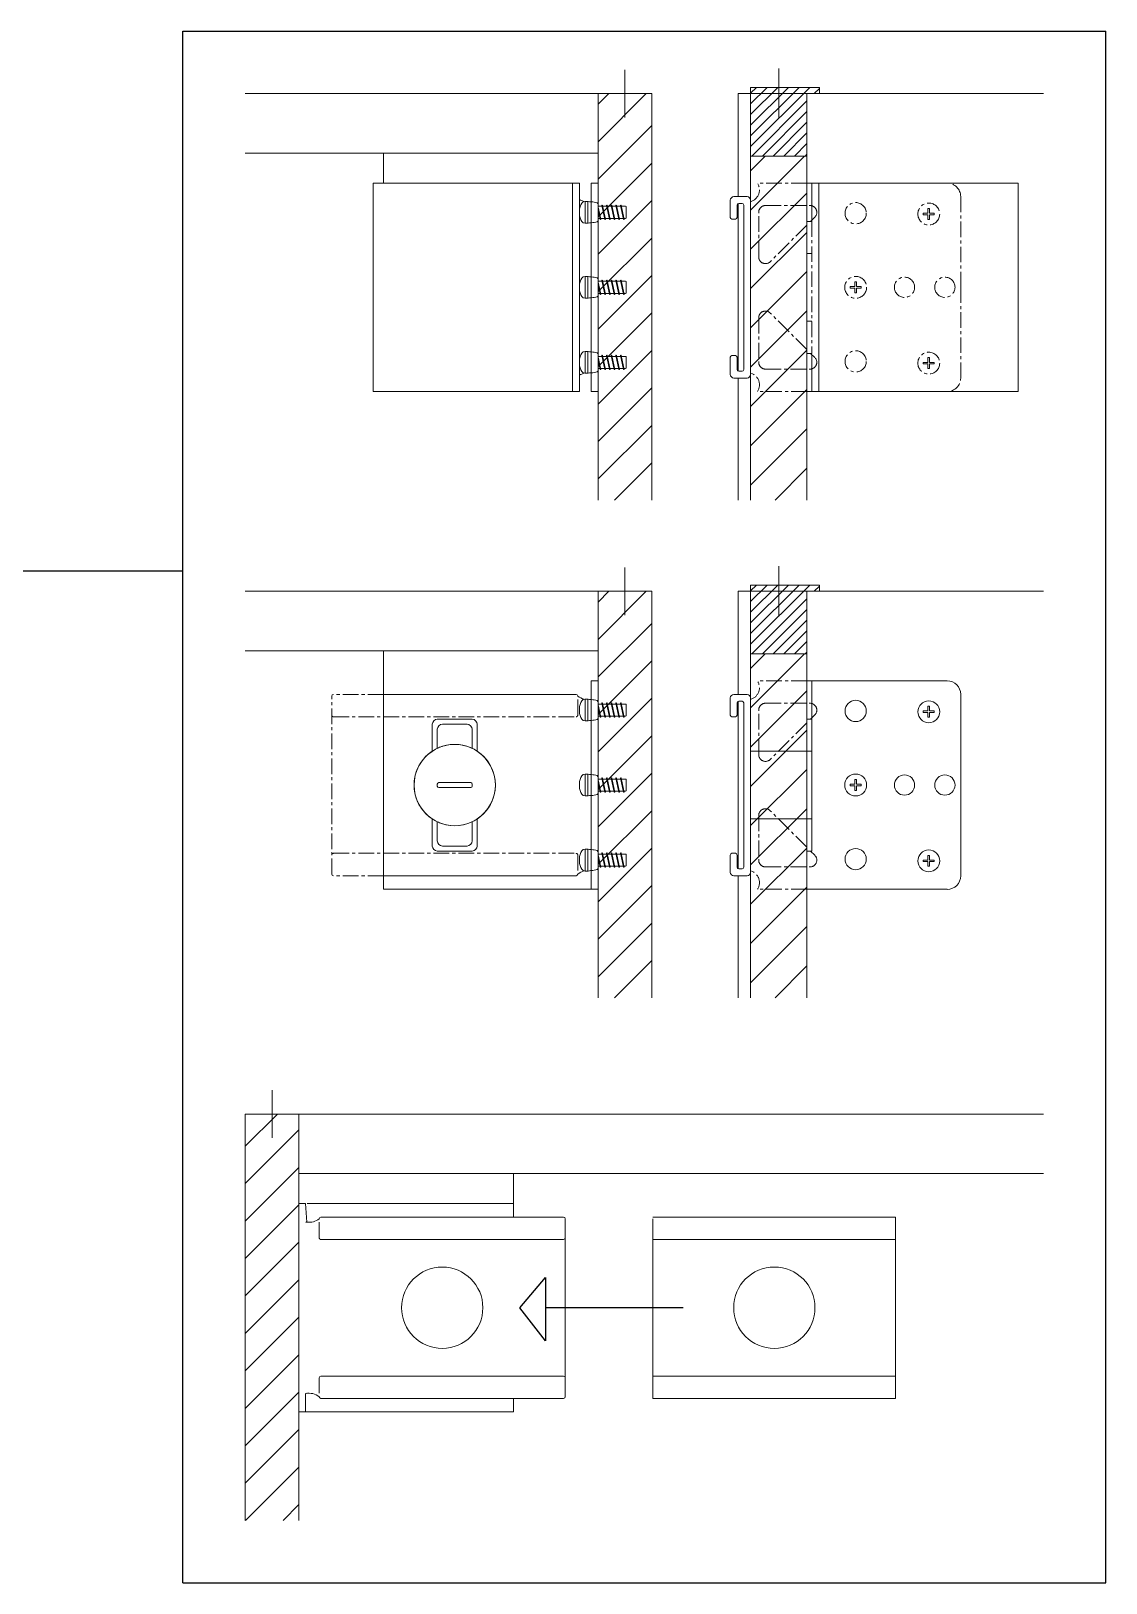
# Model space of a CAD drawing. Header units: millimetres. Extents: x 1946 to 3001, y 1889 to 2316.
# Drawn here: x 2399.2 to 2571.1, y 2066.6 to 2314.8 of the extents above; entities that cross this region are included whole.
import ezdxf

# ---------------------------------------------------------------- set-up
doc = ezdxf.new("R2010")
doc.units = ezdxf.units.MM
doc.linetypes.add('CENTERX2', pattern=[4, 2.5, -0.5, 0.5, -0.5])
for name, color, linetype, lineweight in [('A-FURN', 8, 'Continuous', 18), ('meccanismi', 4, 'Continuous', 18), ('viti', 2, 'Continuous', 18)]:
    doc.layers.add(name, color=color, linetype=linetype, lineweight=lineweight)
doc.layers.add('ingrandimenti', color=6, linetype='Continuous')

msp = doc.modelspace()

# ---------------------------------------------------------------- hatches: boundary and pattern name
at = {"layer": 'A-FURN'}
h = msp.add_hatch(dxfattribs=at)
h.set_pattern_fill('ANSI31', color=256, scale=1.334375, angle=180)
h.set_pattern_definition([(225, (10456.9746, -11538.974), (2.9957573, -2.9957573), [])])
h.paths.add_polyline_path([(2489.87, 2239.75), (2498.44, 2239.75), (2498.44, 2304.75), (2489.87, 2304.75)])
h = msp.add_hatch(dxfattribs=at)
h.set_pattern_fill('ANSI31', color=256, scale=1.4, angle=180)
h.set_pattern_definition([(225, (12034.091, -12219.8132), (3.1430896, -3.1430896), [])])
h.paths.add_polyline_path([(2514.26, 2239.75), (2523.26, 2239.75), (2523.26, 2294.75), (2514.26, 2294.75)])
h = msp.add_hatch(dxfattribs=at)
h.set_pattern_fill('ANSI31', color=256, scale=1.334375, angle=180)
h.set_pattern_definition([(225, (10456.9746, -11618.5745), (2.9957573, -2.9957573), [])])
h.paths.add_polyline_path([(2489.87, 2160.15), (2498.44, 2160.15), (2498.44, 2225.15), (2489.87, 2225.15)])
h = msp.add_hatch(dxfattribs=at)
h.set_pattern_fill('ANSI31', color=256, scale=1.4, angle=180)
h.set_pattern_definition([(225, (12034.091, -12299.4137), (3.1430896, -3.1430896), [])])
h.paths.add_polyline_path([(2514.26, 2160.15), (2523.26, 2160.15), (2523.26, 2215.15), (2514.26, 2215.15)])
h = msp.add_hatch(dxfattribs=at)
h.set_pattern_fill('ANSI31', color=256, scale=1.334375, angle=180)
h.set_pattern_definition([(225, (10391.9746, -11702.1666), (2.9957573, -2.9957573), [])])
h.paths.add_polyline_path([(2433.44, 2076.56), (2442.02, 2076.56), (2442.02, 2141.56), (2433.44, 2141.56)])
at = {"layer": 'meccanismi'}
h = msp.add_hatch(dxfattribs=at)
h.set_pattern_fill('ANSI31', color=256, scale=0.38, angle=180)
h.set_pattern_definition([(225, (12034.0911, -12219.8132), (0.85312433, -0.85312433), [])])
h.paths.add_polyline_path([(2514.26, 2304.75), (2514.26, 2294.75), (2523.26, 2294.75), (2523.26, 2304.75)])
h.paths.add_polyline_path([(2514.26, 2305.75), (2514.26, 2304.75), (2523.26, 2304.75), (2525.26, 2304.75), (2525.26, 2305.75)])
h = msp.add_hatch(dxfattribs=at)
h.set_pattern_fill('ANSI31', color=256, scale=0.38, angle=180)
h.set_pattern_definition([(225, (12034.0911, -12299.4137), (0.85312433, -0.85312433), [])])
h.paths.add_polyline_path([(2514.26, 2225.15), (2514.26, 2215.15), (2523.26, 2215.15), (2523.26, 2225.15)])
h.paths.add_polyline_path([(2514.26, 2226.15), (2514.26, 2225.15), (2523.26, 2225.15), (2525.26, 2225.15), (2525.26, 2226.15)])

# ---------------------------------------------------------------- linework, layer by layer
at = {"layer": 'A-FURN'}
for p, q in [((2489.87, 2239.75), (2489.87, 2304.75)), ((2489.87, 2304.75), (2498.44, 2304.75)), ((2498.44, 2239.75), (2498.44, 2304.75)), ((2512.26, 2304.75), (2514.26, 2304.75)), ((2514.26, 2304.75), (2514.26, 2239.75)), ((2523.26, 2239.75), (2523.26, 2304.75)), ((2455.55, 2295.22), (2455.55, 2290.44)), ((2489.87, 2160.15), (2489.87, 2225.15)), ((2489.87, 2225.15), (2498.44, 2225.15)), ((2498.44, 2160.15), (2498.44, 2225.15)), ((2512.26, 2225.15), (2514.26, 2225.15)), ((2514.26, 2225.15), (2514.26, 2160.15)), ((2523.26, 2160.15), (2523.26, 2225.15)), ((2433.44, 2076.56), (2433.44, 2141.56)), ((2442.02, 2141.56), (2433.44, 2141.56)), ((2442.02, 2076.56), (2442.02, 2141.56)), ((2476.33, 2125.08), (2476.33, 2132.03)), ((2476.33, 2096.07), (2476.33, 2093.91)), ((2476.33, 2093.91), (2442.02, 2093.91))]:
    msp.add_line(p, q, dxfattribs=at)
for points in [[(2489.87, 2304.75), (2489.87, 2295.22)], [(2561.09, 2304.75), (2512.26, 2304.75), (2512.26, 2288.27)], [(2512.26, 2287.16), (2512.26, 2260.38)], [(2512.26, 2259.26), (2512.26, 2239.75)], [(2489.87, 2239.75), (2489.87, 2257.1)], [(2489.87, 2225.15), (2489.87, 2215.62)], [(2561.09, 2225.15), (2512.26, 2225.15), (2512.26, 2208.67)], [(2455.55, 2215.62), (2455.55, 2177.5), (2489.87, 2177.5)], [(2524.07, 2199.57), (2524.07, 2210.84), (2523.26, 2210.84)], [(2512.26, 2207.56), (2512.26, 2180.77)], [(2523.26, 2199.57), (2514.26, 2199.57)], [(2523.26, 2188.77), (2514.26, 2188.77)], [(2512.26, 2179.66), (2512.26, 2160.15)], [(2489.87, 2160.15), (2489.87, 2177.5)], [(2442.02, 2141.56), (2442.02, 2132.03)], [(2442.02, 2076.56), (2442.02, 2093.91)]]:
    msp.add_lwpolyline(points, dxfattribs=at)
msp.add_open_spline([(2445.54, 2099.66), (2445.41, 2099.66), (2445.27, 2099.51), (2445.27, 2099.39)], degree=3, dxfattribs=at)
at = {"layer": 'ingrandimenti'}
for points in [[(2423.44, 2066.56), (2423.44, 2314.75)], [(2423.44, 2314.75), (2571.09, 2314.75)], [(2571.09, 2066.56), (2571.09, 2314.75)], [(2334.85, 2228.42), (2423.44, 2228.42)], [(2481.45, 2115.43), (2481.45, 2105.28), (2477.33, 2110.58), (2481.45, 2115.43)], [(2503.45, 2110.58), (2481.45, 2110.58)], [(2423.44, 2066.56), (2571.09, 2066.56)]]:
    msp.add_lwpolyline(points, dxfattribs=at)
at = {"layer": 'meccanismi'}
for p, q in [((2489.87, 2304.75), (2433.44, 2304.75)), ((2453.87, 2290.44), (2453.87, 2257.1)), ((2485.78, 2290.44), (2485.78, 2260.06)), ((2486.87, 2257.1), (2486.87, 2290.44)), ((2488.78, 2290.44), (2488.78, 2260.06)), ((2489.87, 2290.44), (2488.78, 2290.44)), ((2489.87, 2290.44), (2488.78, 2290.44)), ((2545.69, 2290.44), (2523.26, 2290.44)), ((2523.26, 2257.1), (2523.26, 2290.44)), ((2525.15, 2290.44), (2525.15, 2260.06)), ((2557.07, 2290.44), (2557.07, 2257.1)), ((2511.01, 2284.96), (2511.01, 2287.73)), ((2513.72, 2288.27), (2511.55, 2288.27)), ((2513.72, 2288.27), (2511.55, 2288.27)), ((2512.09, 2284.96), (2512.09, 2286.92)), ((2512.36, 2287.19), (2512.91, 2287.19)), ((2513.18, 2260.62), (2513.18, 2286.92)), ((2514.26, 2259.8), (2514.26, 2287.73)), ((2511.82, 2284.68), (2511.28, 2284.68)), ((2511.28, 2284.68), (2511.82, 2284.68)), ((2511.01, 2262.58), (2511.01, 2259.8)), ((2511.82, 2262.85), (2511.28, 2262.85)), ((2511.28, 2262.85), (2511.82, 2262.85)), ((2512.09, 2262.58), (2512.09, 2260.62)), ((2485.78, 2260.06), (2485.78, 2257.1)), ((2488.78, 2260.06), (2488.78, 2257.1)), ((2513.72, 2259.26), (2511.55, 2259.26)), ((2512.36, 2260.35), (2512.91, 2260.35)), ((2525.15, 2260.06), (2525.15, 2257.1)), ((2453.87, 2257.1), (2486.87, 2257.1)), ((2488.78, 2257.1), (2489.87, 2257.1)), ((2545.69, 2257.1), (2523.26, 2257.1)), ((2557.07, 2257.1), (2524.07, 2257.1)), ((2489.87, 2225.15), (2433.44, 2225.15)), ((2488.78, 2210.84), (2488.78, 2180.46)), ((2489.87, 2210.84), (2488.78, 2210.84)), ((2489.87, 2210.84), (2488.78, 2210.84)), ((2489.87, 2177.5), (2489.87, 2210.84)), ((2545.69, 2210.84), (2523.26, 2210.84)), ((2486.35, 2208.67), (2455.55, 2208.67)), ((2511.01, 2205.35), (2511.01, 2208.13)), ((2513.72, 2208.67), (2511.55, 2208.67)), ((2513.72, 2208.67), (2511.55, 2208.67)), ((2512.09, 2205.35), (2512.09, 2207.32)), ((2512.36, 2207.59), (2512.91, 2207.59)), ((2513.18, 2181.02), (2513.18, 2207.32)), ((2514.26, 2180.2), (2514.26, 2208.13)), ((2547.86, 2194.17), (2547.86, 2208.67)), ((2511.82, 2205.08), (2511.28, 2205.08)), ((2511.28, 2205.08), (2511.82, 2205.08)), ((2463.34, 2203.91), (2463.34, 2199.57)), ((2464.15, 2203.1), (2464.15, 2200.03)), ((2469.74, 2203.1), (2469.74, 2200.03)), ((2470.55, 2203.91), (2470.55, 2199.57)), ((2466.94, 2194.57), (2464.39, 2194.57)), ((2466.94, 2194.57), (2469.5, 2194.57)), ((2547.86, 2194.17), (2547.86, 2179.66)), ((2463.34, 2184.42), (2463.34, 2188.77)), ((2464.15, 2185.24), (2464.15, 2188.3)), ((2469.74, 2185.24), (2469.74, 2188.3)), ((2470.55, 2184.42), (2470.55, 2188.77)), ((2511.01, 2182.98), (2511.01, 2180.2)), ((2511.82, 2183.25), (2511.28, 2183.25)), ((2511.28, 2183.25), (2511.82, 2183.25)), ((2512.09, 2182.98), (2512.09, 2181.02)), ((2486.35, 2179.66), (2455.55, 2179.66)), ((2488.78, 2180.46), (2488.78, 2177.5)), ((2513.72, 2179.66), (2511.55, 2179.66)), ((2512.36, 2180.75), (2512.91, 2180.75)), ((2489.87, 2177.5), (2488.78, 2177.5)), ((2488.78, 2177.5), (2489.87, 2177.5)), ((2545.69, 2177.5), (2523.26, 2177.5)), ((2442.02, 2141.56), (2561.09, 2141.56)), ((2442.02, 2127.24), (2443.1, 2127.24)), ((2442.02, 2093.91), (2442.02, 2127.24)), ((2442.02, 2127.24), (2443.1, 2127.24)), ((2443.1, 2127.24), (2443.3, 2124.26)), ((2476.33, 2127.24), (2476.33, 2125.08)), ((2445.54, 2125.08), (2476.33, 2125.08)), ((2537.45, 2125.08), (2498.64, 2125.08)), ((2498.64, 2096.07), (2498.64, 2124.81)), ((2537.45, 2121.49), (2537.45, 2125.08)), ((2498.64, 2121.49), (2537.45, 2121.49)), ((2537.45, 2121.49), (2537.45, 2099.66)), ((2498.64, 2099.66), (2537.45, 2099.66)), ((2537.45, 2099.66), (2537.45, 2096.07)), ((2443.1, 2096.86), (2443.1, 2093.91)), ((2445.54, 2096.07), (2476.33, 2096.07)), ((2537.45, 2096.07), (2498.64, 2096.07)), ((2442.02, 2093.91), (2443.1, 2093.91)), ((2443.1, 2093.91), (2442.02, 2093.91))]:
    msp.add_line(p, q, dxfattribs=at)
at = {"layer": 'meccanismi', "linetype": 'CENTERX2'}
for q in [(2547.86, 2288.27), (2547.86, 2259.26)]:
    msp.add_line((2547.86, 2273.77), q, dxfattribs=at)
at = {"layer": 'meccanismi'}
for points in [[(2525.26, 2304.75), (2525.26, 2305.75), (2514.26, 2305.75), (2514.26, 2304.75)], [(2514.26, 2304.75), (2525.26, 2304.75)], [(2514.26, 2304.75), (2514.26, 2294.75)], [(2523.26, 2304.75), (2523.26, 2294.75)], [(2433.44, 2295.22), (2489.87, 2295.22)], [(2514.26, 2294.75), (2523.26, 2294.75)], [(2453.87, 2290.44), (2486.87, 2290.44)], [(2557.07, 2290.44), (2524.07, 2290.44)], [(2524.07, 2290.44), (2524.07, 2284.32)], [(2524.07, 2263), (2524.07, 2257.1)], [(2481.87, 2257.1), (2486.87, 2257.1)], [(2528.26, 2257.1), (2523.26, 2257.1)], [(2525.26, 2225.15), (2525.26, 2226.15), (2514.26, 2226.15), (2514.26, 2225.15)], [(2514.26, 2225.15), (2525.26, 2225.15)], [(2514.26, 2225.15), (2514.26, 2215.15)], [(2523.26, 2225.15), (2523.26, 2215.15)], [(2433.44, 2215.62), (2489.87, 2215.62)], [(2514.26, 2215.15), (2523.26, 2215.15)], [(2469.74, 2204.72), (2464.15, 2204.72)], [(2523.26, 2183.61), (2523.26, 2204.72)], [(2523.26, 2204.72), (2524.07, 2204.72), (2524.07, 2183.61), (2523.26, 2183.61)], [(2468.93, 2203.91), (2464.96, 2203.91)], [(2523.26, 2199.57), (2524.07, 2199.57)], [(2464.15, 2194.33), (2464.15, 2194)], [(2469.74, 2194.33), (2469.74, 2194)], [(2466.94, 2193.76), (2464.39, 2193.76)], [(2466.94, 2193.76), (2469.5, 2193.76)], [(2523.26, 2188.77), (2524.07, 2188.77)], [(2468.93, 2184.42), (2464.96, 2184.42)], [(2469.74, 2183.61), (2464.15, 2183.61)], [(2523.26, 2183.61), (2524.07, 2183.61)], [(2524.07, 2183.61), (2523.26, 2183.61)], [(2561.09, 2132.03), (2442.02, 2132.03)], [(2476.33, 2127.24), (2443.33, 2127.24)], [(2476.33, 2125.08), (2484.34, 2125.08)], [(2484.62, 2096.34), (2484.62, 2124.81)], [(2484.34, 2121.49), (2445.54, 2121.49)], [(2484.34, 2099.66), (2445.54, 2099.66)], [(2476.33, 2096.07), (2484.34, 2096.07)]]:
    msp.add_lwpolyline(points, dxfattribs=at)
at = {"layer": 'meccanismi', "linetype": 'CENTERX2'}
for points in [[(2523.26, 2290.44), (2515.34, 2290.44)], [(2523.26, 2263.21), (2523.26, 2284.32)], [(2523.26, 2284.32), (2524.07, 2284.32), (2524.07, 2263.21), (2523.26, 2263.21)], [(2523.26, 2279.17), (2524.07, 2279.17)], [(2523.26, 2268.37), (2524.07, 2268.37)], [(2523.26, 2257.1), (2515.34, 2257.1)], [(2523.26, 2210.84), (2515.34, 2210.84)], [(2447.27, 2179.93), (2447.27, 2208.4)], [(2455.55, 2208.67), (2447.54, 2208.67)], [(2486.62, 2205.35), (2486.62, 2208.4)], [(2447.54, 2205.08), (2486.35, 2205.08)], [(2447.54, 2183.25), (2486.35, 2183.25)], [(2486.62, 2182.98), (2486.62, 2179.93)], [(2455.55, 2179.66), (2447.54, 2179.66)], [(2523.26, 2177.5), (2515.34, 2177.5)], [(2445.27, 2121.76), (2445.27, 2124.81)], [(2445.27, 2099.39), (2445.27, 2096.34)]]:
    msp.add_lwpolyline(points, dxfattribs=at)
for points in [[(2523.26, 2283.73), (2517.4, 2277.87, -0.668179), (2515.55, 2278.64), (2515.55, 2285.77, -0.414214), (2516.64, 2286.85), (2523.77, 2286.85, -0.668179), (2524.53, 2285), (2523.85, 2284.32)], [(2523.26, 2263.81), (2517.4, 2269.66, 0.668179), (2515.55, 2268.9), (2515.55, 2261.77, 0.414214), (2516.64, 2260.69), (2523.77, 2260.69, 0.668179), (2524.53, 2262.53), (2523.85, 2263.21)], [(2523.26, 2204.13), (2517.4, 2198.27, -0.668179), (2515.55, 2199.04), (2515.55, 2206.17, -0.414214), (2516.64, 2207.25), (2523.77, 2207.25, -0.668179), (2524.53, 2205.4), (2523.85, 2204.72)], [(2523.26, 2184.21), (2517.4, 2190.06, 0.668179), (2515.55, 2189.3), (2515.55, 2182.17, 0.414214), (2516.64, 2181.08), (2523.77, 2181.08, 0.668179), (2524.53, 2182.93), (2523.85, 2183.61)]]:
    msp.add_lwpolyline(points, format="xyb", dxfattribs=at)
for centre in [(2531.06, 2285.62), (2531.06, 2261.92)]:
    msp.add_circle(centre, 1.7, dxfattribs=at)
at = {"layer": 'meccanismi'}
for centre, radius in [((2531.06, 2206.02), 1.7), ((2466.94, 2194.17), 6.5), ((2531.06, 2182.32), 1.7), ((2464.94, 2110.58), 6.5), ((2518.05, 2110.58), 6.5)]:
    msp.add_circle(centre, radius, dxfattribs=at)
at = {"layer": 'meccanismi', "linetype": 'CENTERX2'}
for centre, radius, start, end in [((2513.72, 2289.35), 1.95, 286.0939, 33.6806), ((2545.69, 2288.27), 2.17, 0, 90), ((2538.87, 2273.77), 1.62, 0, 180), ((2538.87, 2273.77), 1.62, 180, 0), ((2545.33, 2273.77), 1.62, 0, 180), ((2545.33, 2273.77), 1.62, 180, 0), ((2513.72, 2258.18), 1.95, 326.3194, 73.9061), ((2545.69, 2259.26), 2.17, 270, 0), ((2513.72, 2209.75), 1.95, 286.0939, 33.6806), ((2513.72, 2178.58), 1.95, 326.3194, 73.9061)]:
    msp.add_arc(centre, radius, start, end, dxfattribs=at)
at = {"layer": 'meccanismi'}
for centre, radius, start, end in [((2488.27, 2290.09), 2.66, 238.2454, 256.7654), ((2488.27, 2257.44), 2.66, 103.2348, 121.7553), ((2488.27, 2257.44), 2.66, 78.8513, 83.0788), ((2545.69, 2208.67), 2.17, 0, 90), ((2488.27, 2210.49), 2.66, 231.7402, 256.7654), ((2488.27, 2210.49), 2.66, 276.8741, 281.1484), ((2466.94, 2194.17), 6.5, 123.7297, 236.2703), ((2466.94, 2194.17), 6.5, 64.5149, 115.4851), ((2466.94, 2194.17), 6.5, 108.21, 115.4851), ((2466.94, 2194.17), 6.5, 303.7297, 56.2703), ((2538.87, 2194.17), 1.62, 0, 180), ((2538.87, 2194.17), 1.62, 180, 0), ((2545.33, 2194.17), 1.62, 0, 180), ((2545.33, 2194.17), 1.62, 180, 0), ((2466.94, 2194.17), 6.5, 244.5149, 295.4851), ((2466.94, 2194.17), 6.5, 244.5149, 251.79), ((2488.27, 2177.84), 2.66, 103.2348, 128.2606), ((2488.27, 2177.84), 2.66, 78.8513, 83.0788), ((2545.69, 2179.66), 2.17, 270, 0), ((2443.62, 2126.9), 2.66, 263.1259, 308.2598), ((2443.62, 2126.9), 2.66, 258.8516, 263.1259), ((2443.62, 2094.25), 2.66, 51.7394, 101.1487), ((2443.62, 2094.25), 2.66, 96.9212, 101.1487)]:
    msp.add_arc(centre, radius, start, end, dxfattribs=at)
for points in [[(2511.55, 2288.27), (2511.3, 2288.27), (2511.01, 2287.99), (2511.01, 2287.73)], [(2512.09, 2286.92), (2512.09, 2287.05), (2512.24, 2287.19), (2512.36, 2287.19)], [(2513.18, 2286.92), (2513.18, 2287.05), (2513.03, 2287.19), (2512.91, 2287.19)], [(2514.26, 2287.73), (2514.26, 2287.99), (2513.97, 2288.27), (2513.72, 2288.27)], [(2511.28, 2284.68), (2511.15, 2284.68), (2511.01, 2284.83), (2511.01, 2284.96)], [(2512.09, 2284.96), (2512.09, 2284.83), (2511.95, 2284.68), (2511.82, 2284.68)], [(2511.28, 2262.85), (2511.15, 2262.85), (2511.01, 2262.71), (2511.01, 2262.58)], [(2512.09, 2262.58), (2512.09, 2262.71), (2511.95, 2262.85), (2511.82, 2262.85)], [(2511.55, 2259.26), (2511.3, 2259.26), (2511.01, 2259.55), (2511.01, 2259.8)], [(2512.09, 2260.62), (2512.09, 2260.49), (2512.24, 2260.35), (2512.36, 2260.35)], [(2513.18, 2260.62), (2513.18, 2260.49), (2513.03, 2260.35), (2512.91, 2260.35)], [(2514.26, 2259.8), (2514.26, 2259.55), (2513.97, 2259.26), (2513.72, 2259.26)], [(2447.27, 2208.4), (2447.27, 2208.53), (2447.41, 2208.67), (2447.54, 2208.67)], [(2486.62, 2208.4), (2486.62, 2208.53), (2486.47, 2208.67), (2486.35, 2208.67)], [(2511.55, 2208.67), (2511.3, 2208.67), (2511.01, 2208.39), (2511.01, 2208.13)], [(2512.09, 2207.32), (2512.09, 2207.45), (2512.24, 2207.59), (2512.36, 2207.59)], [(2513.18, 2207.32), (2513.18, 2207.45), (2513.03, 2207.59), (2512.91, 2207.59)], [(2514.26, 2208.13), (2514.26, 2208.39), (2513.97, 2208.67), (2513.72, 2208.67)], [(2464.15, 2204.72), (2463.77, 2204.72), (2463.34, 2204.29), (2463.34, 2203.91)], [(2469.74, 2204.72), (2470.12, 2204.72), (2470.55, 2204.29), (2470.55, 2203.91)], [(2511.28, 2205.08), (2511.15, 2205.08), (2511.01, 2205.23), (2511.01, 2205.35)], [(2512.09, 2205.35), (2512.09, 2205.23), (2511.95, 2205.08), (2511.82, 2205.08)], [(2464.96, 2203.91), (2464.58, 2203.91), (2464.15, 2203.48), (2464.15, 2203.1)], [(2468.93, 2203.91), (2469.31, 2203.91), (2469.74, 2203.48), (2469.74, 2203.1)], [(2464.15, 2194.33), (2464.15, 2194.44), (2464.28, 2194.57), (2464.39, 2194.57)], [(2469.74, 2194.33), (2469.74, 2194.44), (2469.61, 2194.57), (2469.5, 2194.57)], [(2464.15, 2194), (2464.15, 2193.89), (2464.28, 2193.76), (2464.39, 2193.76)], [(2469.74, 2194), (2469.74, 2193.89), (2469.61, 2193.76), (2469.5, 2193.76)], [(2464.15, 2183.61), (2463.77, 2183.61), (2463.34, 2184.04), (2463.34, 2184.42)], [(2464.96, 2184.42), (2464.58, 2184.42), (2464.15, 2184.85), (2464.15, 2185.24)], [(2468.93, 2184.42), (2469.31, 2184.42), (2469.74, 2184.85), (2469.74, 2185.24)], [(2469.74, 2183.61), (2470.12, 2183.61), (2470.55, 2184.04), (2470.55, 2184.42)], [(2511.28, 2183.25), (2511.15, 2183.25), (2511.01, 2183.11), (2511.01, 2182.98)], [(2512.09, 2182.98), (2512.09, 2183.11), (2511.95, 2183.25), (2511.82, 2183.25)], [(2447.54, 2179.66), (2447.41, 2179.66), (2447.27, 2179.81), (2447.27, 2179.93)], [(2486.35, 2179.66), (2486.47, 2179.66), (2486.62, 2179.81), (2486.62, 2179.93)], [(2511.55, 2179.66), (2511.3, 2179.66), (2511.01, 2179.95), (2511.01, 2180.2)], [(2512.09, 2181.02), (2512.09, 2180.89), (2512.24, 2180.75), (2512.36, 2180.75)], [(2513.18, 2181.02), (2513.18, 2180.89), (2513.03, 2180.75), (2512.91, 2180.75)], [(2514.26, 2180.2), (2514.26, 2179.95), (2513.97, 2179.66), (2513.72, 2179.66)], [(2445.27, 2124.81), (2445.27, 2124.94), (2445.41, 2125.08), (2445.54, 2125.08)], [(2484.62, 2124.81), (2484.62, 2124.94), (2484.47, 2125.08), (2484.34, 2125.08)], [(2484.34, 2121.49), (2484.47, 2121.49), (2484.62, 2121.64), (2484.62, 2121.76)], [(2484.62, 2099.39), (2484.62, 2099.51), (2484.47, 2099.66), (2484.34, 2099.66)], [(2445.54, 2096.07), (2445.41, 2096.07), (2445.27, 2096.21), (2445.27, 2096.34)], [(2484.34, 2096.07), (2484.47, 2096.07), (2484.62, 2096.21), (2484.62, 2096.34)]]:
    msp.add_open_spline(points, degree=3, dxfattribs=at)
at = {"layer": 'meccanismi', "linetype": 'CENTERX2'}
for points in [[(2447.54, 2205.08), (2447.41, 2205.08), (2447.27, 2205.23), (2447.27, 2205.35)], [(2486.35, 2205.08), (2486.47, 2205.08), (2486.62, 2205.23), (2486.62, 2205.35)], [(2447.27, 2182.98), (2447.27, 2183.11), (2447.41, 2183.25), (2447.54, 2183.25)], [(2486.62, 2182.98), (2486.62, 2183.11), (2486.47, 2183.25), (2486.35, 2183.25)], [(2445.54, 2121.49), (2445.41, 2121.49), (2445.27, 2121.64), (2445.27, 2121.76)]]:
    msp.add_open_spline(points, degree=3, dxfattribs=at)
at = {"layer": 'viti'}
for p, q in [((2494.15, 2300.94), (2494.15, 2308.57)), ((2518.76, 2300.75), (2518.76, 2308.75)), ((2487.82, 2284.02), (2487.82, 2287.52)), ((2488.26, 2287.51), (2487.82, 2287.52)), ((2488.24, 2284.02), (2488.24, 2287.52)), ((2489.87, 2284.55), (2489.87, 2286.98)), ((2489.87, 2286.73), (2494.27, 2286.73)), ((2489.87, 2286.61), (2490.29, 2284.65)), ((2489.87, 2286.15), (2490.19, 2284.65)), ((2490.46, 2286.88), (2490.94, 2284.65)), ((2490.56, 2286.88), (2491.04, 2284.65)), ((2491.21, 2286.88), (2491.69, 2284.65)), ((2491.31, 2286.88), (2491.79, 2284.65)), ((2491.96, 2286.88), (2492.44, 2284.65)), ((2492.06, 2286.88), (2492.54, 2284.65)), ((2492.72, 2286.88), (2493.2, 2284.65)), ((2492.82, 2286.88), (2493.3, 2284.65)), ((2493.47, 2286.88), (2493.95, 2284.65)), ((2493.57, 2286.88), (2494.05, 2284.65)), ((2494.37, 2284.9), (2494.37, 2286.63)), ((2488.23, 2284.02), (2487.82, 2284.02)), ((2489.87, 2284.8), (2494.27, 2284.8)), ((2490.25, 2284.8), (2490.91, 2284.8)), ((2491.01, 2284.8), (2491.66, 2284.8)), ((2491.76, 2284.8), (2492.41, 2284.8)), ((2492.51, 2284.8), (2493.16, 2284.8)), ((2493.26, 2284.8), (2493.92, 2284.8)), ((2487.82, 2272.02), (2487.82, 2275.52)), ((2488.26, 2275.51), (2487.82, 2275.52)), ((2488.24, 2272.02), (2488.24, 2275.52)), ((2489.87, 2272.55), (2489.87, 2274.98)), ((2489.87, 2274.73), (2494.27, 2274.73)), ((2489.87, 2274.61), (2490.29, 2272.65)), ((2489.87, 2274.15), (2490.19, 2272.65)), ((2490.46, 2274.88), (2490.94, 2272.65)), ((2490.56, 2274.88), (2491.04, 2272.65)), ((2491.21, 2274.88), (2491.69, 2272.65)), ((2491.31, 2274.88), (2491.79, 2272.65)), ((2491.96, 2274.88), (2492.44, 2272.65)), ((2492.06, 2274.88), (2492.54, 2272.65)), ((2492.72, 2274.88), (2493.2, 2272.65)), ((2492.82, 2274.88), (2493.3, 2272.65)), ((2493.47, 2274.88), (2493.95, 2272.65)), ((2493.57, 2274.88), (2494.05, 2272.65)), ((2494.37, 2272.9), (2494.37, 2274.63)), ((2488.23, 2272.02), (2487.82, 2272.02)), ((2489.87, 2272.8), (2494.27, 2272.8)), ((2490.25, 2272.8), (2490.91, 2272.8)), ((2491.01, 2272.8), (2491.66, 2272.8)), ((2491.76, 2272.8), (2492.41, 2272.8)), ((2492.51, 2272.8), (2493.16, 2272.8)), ((2493.26, 2272.8), (2493.92, 2272.8)), ((2487.82, 2260.02), (2487.82, 2263.52)), ((2488.26, 2263.51), (2487.82, 2263.52)), ((2488.24, 2260.02), (2488.24, 2263.52)), ((2489.87, 2260.55), (2489.87, 2262.98)), ((2489.87, 2262.73), (2494.27, 2262.73)), ((2489.87, 2262.61), (2490.29, 2260.65)), ((2489.87, 2262.15), (2490.19, 2260.65)), ((2490.46, 2262.88), (2490.94, 2260.65)), ((2490.56, 2262.88), (2491.04, 2260.65)), ((2491.21, 2262.88), (2491.69, 2260.65)), ((2491.31, 2262.88), (2491.79, 2260.65)), ((2491.96, 2262.88), (2492.44, 2260.65)), ((2492.06, 2262.88), (2492.54, 2260.65)), ((2492.72, 2262.88), (2493.2, 2260.65)), ((2492.82, 2262.88), (2493.3, 2260.65)), ((2493.47, 2262.88), (2493.95, 2260.65)), ((2493.57, 2262.88), (2494.05, 2260.65)), ((2494.37, 2260.9), (2494.37, 2262.63)), ((2488.23, 2260.02), (2487.82, 2260.02)), ((2489.87, 2260.8), (2494.27, 2260.8)), ((2490.25, 2260.8), (2490.91, 2260.8)), ((2491.01, 2260.8), (2491.66, 2260.8)), ((2491.76, 2260.8), (2492.41, 2260.8)), ((2492.51, 2260.8), (2493.16, 2260.8)), ((2493.26, 2260.8), (2493.92, 2260.8)), ((2494.15, 2221.34), (2494.15, 2228.97)), ((2518.76, 2221.15), (2518.76, 2229.15)), ((2487.82, 2204.42), (2487.82, 2207.92)), ((2488.26, 2207.91), (2487.82, 2207.92)), ((2488.24, 2204.42), (2488.24, 2207.92)), ((2489.87, 2204.95), (2489.87, 2207.38)), ((2489.87, 2207.13), (2494.27, 2207.13)), ((2489.87, 2207.01), (2490.29, 2205.05)), ((2489.87, 2206.54), (2490.19, 2205.05)), ((2490.46, 2207.28), (2490.94, 2205.05)), ((2490.56, 2207.28), (2491.04, 2205.05)), ((2491.21, 2207.28), (2491.69, 2205.05)), ((2491.31, 2207.28), (2491.79, 2205.05)), ((2491.96, 2207.28), (2492.44, 2205.05)), ((2492.06, 2207.28), (2492.54, 2205.05)), ((2492.72, 2207.28), (2493.2, 2205.05)), ((2492.82, 2207.28), (2493.3, 2205.05)), ((2493.47, 2207.28), (2493.95, 2205.05)), ((2493.57, 2207.28), (2494.05, 2205.05)), ((2494.37, 2205.3), (2494.37, 2207.03)), ((2542.62, 2206.02), (2542.62, 2206.77)), ((2542.87, 2206.02), (2542.87, 2206.77)), ((2488.23, 2204.42), (2487.82, 2204.42)), ((2489.87, 2205.2), (2494.27, 2205.2)), ((2490.25, 2205.2), (2490.91, 2205.2)), ((2491.01, 2205.2), (2491.66, 2205.2)), ((2491.76, 2205.2), (2492.41, 2205.2)), ((2492.51, 2205.2), (2493.16, 2205.2)), ((2493.26, 2205.2), (2493.92, 2205.2)), ((2541.87, 2206.02), (2542.62, 2206.02)), ((2541.87, 2205.77), (2542.62, 2205.77)), ((2542.62, 2205.02), (2542.62, 2205.77)), ((2542.87, 2206.02), (2543.62, 2206.02)), ((2542.87, 2205.02), (2542.87, 2205.77)), ((2542.87, 2205.77), (2543.62, 2205.77)), ((2487.82, 2192.42), (2487.82, 2195.92)), ((2488.26, 2195.91), (2487.82, 2195.92)), ((2488.24, 2192.42), (2488.24, 2195.92)), ((2489.87, 2192.95), (2489.87, 2195.38)), ((2489.87, 2195.13), (2494.27, 2195.13)), ((2489.87, 2195.01), (2490.29, 2193.05)), ((2489.87, 2194.54), (2490.19, 2193.05)), ((2490.46, 2195.28), (2490.94, 2193.05)), ((2490.56, 2195.28), (2491.04, 2193.05)), ((2491.21, 2195.28), (2491.69, 2193.05)), ((2491.31, 2195.28), (2491.79, 2193.05)), ((2491.96, 2195.28), (2492.44, 2193.05)), ((2492.06, 2195.28), (2492.54, 2193.05)), ((2492.72, 2195.28), (2493.2, 2193.05)), ((2492.82, 2195.28), (2493.3, 2193.05)), ((2493.47, 2195.28), (2493.95, 2193.05)), ((2493.57, 2195.28), (2494.05, 2193.05)), ((2494.37, 2193.3), (2494.37, 2195.03)), ((2530.18, 2194.29), (2530.93, 2194.29)), ((2530.18, 2194.04), (2530.93, 2194.04)), ((2530.93, 2194.29), (2530.93, 2195.04)), ((2530.93, 2193.29), (2530.93, 2194.04)), ((2531.18, 2194.29), (2531.18, 2195.04)), ((2531.18, 2194.29), (2531.93, 2194.29)), ((2531.18, 2193.29), (2531.18, 2194.04)), ((2531.18, 2194.04), (2531.93, 2194.04)), ((2488.23, 2192.42), (2487.82, 2192.42)), ((2489.87, 2193.2), (2494.27, 2193.2)), ((2490.25, 2193.2), (2490.91, 2193.2)), ((2491.01, 2193.2), (2491.66, 2193.2)), ((2491.76, 2193.2), (2492.41, 2193.2)), ((2492.51, 2193.2), (2493.16, 2193.2)), ((2493.26, 2193.2), (2493.92, 2193.2)), ((2487.82, 2180.42), (2487.82, 2183.92)), ((2488.26, 2183.91), (2487.82, 2183.92)), ((2488.24, 2180.42), (2488.24, 2183.92)), ((2489.87, 2180.95), (2489.87, 2183.38)), ((2489.87, 2183.13), (2494.27, 2183.13)), ((2489.87, 2183.01), (2490.29, 2181.05)), ((2489.87, 2182.55), (2490.19, 2181.05)), ((2490.46, 2183.28), (2490.94, 2181.05)), ((2490.56, 2183.28), (2491.04, 2181.05)), ((2491.21, 2183.28), (2491.69, 2181.05)), ((2491.31, 2183.28), (2491.79, 2181.05)), ((2491.96, 2183.28), (2492.44, 2181.05)), ((2492.06, 2183.28), (2492.54, 2181.05)), ((2492.72, 2183.28), (2493.2, 2181.05)), ((2492.82, 2183.28), (2493.3, 2181.05)), ((2493.47, 2183.28), (2493.95, 2181.05)), ((2493.57, 2183.28), (2494.05, 2181.05)), ((2494.37, 2181.3), (2494.37, 2183.03)), ((2541.87, 2182.17), (2542.62, 2182.17)), ((2541.87, 2181.92), (2542.62, 2181.92)), ((2542.62, 2182.17), (2542.62, 2182.92)), ((2542.62, 2181.17), (2542.62, 2181.92)), ((2542.87, 2182.17), (2542.87, 2182.92)), ((2542.87, 2182.17), (2543.62, 2182.17)), ((2542.87, 2181.17), (2542.87, 2181.92)), ((2542.87, 2181.92), (2543.62, 2181.92)), ((2488.23, 2180.42), (2487.82, 2180.42)), ((2489.87, 2181.2), (2494.27, 2181.2)), ((2490.25, 2181.2), (2490.91, 2181.2)), ((2491.01, 2181.2), (2491.66, 2181.2)), ((2491.76, 2181.2), (2492.41, 2181.2)), ((2492.51, 2181.2), (2493.16, 2181.2)), ((2493.26, 2181.2), (2493.92, 2181.2)), ((2437.73, 2137.75), (2437.73, 2145.37))]:
    msp.add_line(p, q, dxfattribs=at)
at = {"layer": 'viti', "linetype": 'CENTERX2'}
for p, q in [((2542.62, 2285.62), (2542.62, 2286.37)), ((2542.87, 2285.62), (2542.87, 2286.37)), ((2541.87, 2285.62), (2542.62, 2285.62)), ((2541.87, 2285.37), (2542.62, 2285.37)), ((2542.62, 2284.62), (2542.62, 2285.37)), ((2542.87, 2285.62), (2543.62, 2285.62)), ((2542.87, 2284.62), (2542.87, 2285.37)), ((2542.87, 2285.37), (2543.62, 2285.37)), ((2530.18, 2273.89), (2530.93, 2273.89)), ((2530.18, 2273.64), (2530.93, 2273.64)), ((2530.93, 2273.89), (2530.93, 2274.64)), ((2530.93, 2272.89), (2530.93, 2273.64)), ((2531.18, 2273.89), (2531.18, 2274.64)), ((2531.18, 2273.89), (2531.93, 2273.89)), ((2531.18, 2272.89), (2531.18, 2273.64)), ((2531.18, 2273.64), (2531.93, 2273.64)), ((2541.87, 2261.77), (2542.62, 2261.77)), ((2541.87, 2261.52), (2542.62, 2261.52)), ((2542.62, 2261.77), (2542.62, 2262.52)), ((2542.62, 2260.77), (2542.62, 2261.52)), ((2542.87, 2261.77), (2542.87, 2262.52)), ((2542.87, 2261.77), (2543.62, 2261.77)), ((2542.87, 2260.77), (2542.87, 2261.52)), ((2542.87, 2261.52), (2543.62, 2261.52))]:
    msp.add_line(p, q, dxfattribs=at)
for points in [[(2542.62, 2285.62), (2542.62, 2286.37), (2542.87, 2286.37)], [(2542.62, 2285.62), (2541.87, 2285.62), (2541.87, 2285.37)], [(2542.62, 2285.37), (2542.62, 2284.62), (2542.87, 2284.62)], [(2542.87, 2285.62), (2543.62, 2285.62), (2543.62, 2285.37)], [(2530.93, 2273.89), (2530.18, 2273.89), (2530.18, 2273.64)], [(2530.93, 2273.89), (2530.93, 2274.64), (2531.18, 2274.64)], [(2530.93, 2273.64), (2530.93, 2272.89), (2531.18, 2272.89)], [(2531.18, 2273.89), (2531.93, 2273.89), (2531.93, 2273.64)], [(2542.62, 2261.77), (2541.87, 2261.77), (2541.87, 2261.52)], [(2542.62, 2261.77), (2542.62, 2262.52), (2542.87, 2262.52)], [(2542.62, 2261.52), (2542.62, 2260.77), (2542.87, 2260.77)], [(2542.87, 2261.77), (2543.62, 2261.77), (2543.62, 2261.52)]]:
    msp.add_lwpolyline(points, dxfattribs=at)
at = {"layer": 'viti'}
for points in [[(2542.62, 2206.02), (2542.62, 2206.77), (2542.87, 2206.77)], [(2542.62, 2206.02), (2541.87, 2206.02), (2541.87, 2205.77)], [(2542.62, 2205.77), (2542.62, 2205.02), (2542.87, 2205.02)], [(2542.87, 2206.02), (2543.62, 2206.02), (2543.62, 2205.77)], [(2530.93, 2194.29), (2530.18, 2194.29), (2530.18, 2194.04)], [(2530.93, 2194.29), (2530.93, 2195.04), (2531.18, 2195.04)], [(2530.93, 2194.04), (2530.93, 2193.29), (2531.18, 2193.29)], [(2531.18, 2194.29), (2531.93, 2194.29), (2531.93, 2194.04)], [(2542.62, 2182.17), (2541.87, 2182.17), (2541.87, 2181.92)], [(2542.62, 2182.17), (2542.62, 2182.92), (2542.87, 2182.92)], [(2542.62, 2181.92), (2542.62, 2181.17), (2542.87, 2181.17)], [(2542.87, 2182.17), (2543.62, 2182.17), (2543.62, 2181.92)]]:
    msp.add_lwpolyline(points, dxfattribs=at)
at = {"layer": 'viti', "linetype": 'CENTERX2'}
for centre in [(2542.75, 2285.49), (2531.06, 2273.77), (2542.75, 2261.64)]:
    msp.add_circle(centre, 1.75, dxfattribs=at)
at = {"layer": 'viti'}
for centre in [(2542.75, 2205.89), (2531.06, 2194.17), (2542.75, 2182.04)]:
    msp.add_circle(centre, 1.75, dxfattribs=at)
for centre, start, end in [((2494.27, 2286.63), 0, 90), ((2488.23, 2284.12), 270, 288.2952), ((2494.27, 2284.9), 270, 0), ((2494.27, 2274.63), 0, 90), ((2488.23, 2272.12), 270, 288.2952), ((2494.27, 2272.9), 270, 0), ((2494.27, 2262.63), 0, 90), ((2488.23, 2260.12), 270, 288.2952), ((2494.27, 2260.9), 270, 0), ((2494.27, 2207.03), 0, 90), ((2488.23, 2204.52), 270, 288.2952), ((2494.27, 2205.3), 270, 0), ((2494.27, 2195.03), 0, 90), ((2488.23, 2192.52), 270, 288.2952), ((2494.27, 2193.3), 270, 0), ((2494.27, 2183.03), 0, 90), ((2488.23, 2180.52), 270, 288.2952), ((2494.27, 2181.3), 270, 0)]:
    msp.add_arc(centre, 0.1, start, end, dxfattribs=at)
for points in [[(2486.87, 2285.77), (2486.87, 2285.77), (2486.85, 2287.52), (2487.82, 2287.52)], [(2488.26, 2287.51), (2488.79, 2287.34), (2489.87, 2287.54), (2489.87, 2286.98)], [(2490.56, 2286.88), (2490.55, 2286.92), (2490.45, 2286.92), (2490.46, 2286.88)], [(2491.31, 2286.88), (2491.3, 2286.92), (2491.2, 2286.92), (2491.21, 2286.88)], [(2492.06, 2286.88), (2492.06, 2286.92), (2491.96, 2286.92), (2491.96, 2286.88)], [(2492.82, 2286.88), (2492.81, 2286.92), (2492.71, 2286.92), (2492.72, 2286.88)], [(2493.57, 2286.88), (2493.56, 2286.92), (2493.46, 2286.92), (2493.47, 2286.88)], [(2486.87, 2285.77), (2486.87, 2285.77), (2486.85, 2284.02), (2487.82, 2284.02)], [(2489.87, 2284.55), (2489.87, 2283.99), (2488.79, 2284.2), (2488.26, 2284.02)], [(2490.29, 2284.65), (2490.29, 2284.62), (2490.19, 2284.62), (2490.19, 2284.65)], [(2491.04, 2284.65), (2491.04, 2284.62), (2490.94, 2284.62), (2490.94, 2284.65)], [(2491.79, 2284.65), (2491.8, 2284.62), (2491.7, 2284.62), (2491.69, 2284.65)], [(2492.54, 2284.65), (2492.55, 2284.62), (2492.45, 2284.62), (2492.44, 2284.65)], [(2493.3, 2284.65), (2493.3, 2284.62), (2493.2, 2284.62), (2493.2, 2284.65)], [(2494.05, 2284.65), (2494.05, 2284.62), (2493.95, 2284.62), (2493.95, 2284.65)], [(2486.87, 2273.77), (2486.87, 2273.77), (2486.85, 2275.52), (2487.82, 2275.52)], [(2486.87, 2273.77), (2486.87, 2273.77), (2486.85, 2272.02), (2487.82, 2272.02)], [(2488.26, 2275.51), (2488.79, 2275.34), (2489.87, 2275.55), (2489.87, 2274.98)], [(2490.56, 2274.88), (2490.55, 2274.92), (2490.45, 2274.92), (2490.46, 2274.88)], [(2491.31, 2274.88), (2491.3, 2274.92), (2491.2, 2274.92), (2491.21, 2274.88)], [(2492.06, 2274.88), (2492.06, 2274.92), (2491.96, 2274.92), (2491.96, 2274.88)], [(2492.82, 2274.88), (2492.81, 2274.92), (2492.71, 2274.92), (2492.72, 2274.88)], [(2493.57, 2274.88), (2493.56, 2274.92), (2493.46, 2274.92), (2493.47, 2274.88)], [(2489.87, 2272.55), (2489.87, 2271.99), (2488.79, 2272.2), (2488.26, 2272.02)], [(2490.29, 2272.65), (2490.29, 2272.62), (2490.19, 2272.62), (2490.19, 2272.65)], [(2491.04, 2272.65), (2491.04, 2272.62), (2490.94, 2272.62), (2490.94, 2272.65)], [(2491.79, 2272.65), (2491.8, 2272.62), (2491.7, 2272.62), (2491.69, 2272.65)], [(2492.54, 2272.65), (2492.55, 2272.62), (2492.45, 2272.62), (2492.44, 2272.65)], [(2493.3, 2272.65), (2493.3, 2272.62), (2493.2, 2272.62), (2493.2, 2272.65)], [(2494.05, 2272.65), (2494.05, 2272.62), (2493.95, 2272.62), (2493.95, 2272.65)], [(2486.87, 2261.77), (2486.87, 2261.77), (2486.85, 2263.52), (2487.82, 2263.52)], [(2488.26, 2263.51), (2488.79, 2263.34), (2489.87, 2263.55), (2489.87, 2262.98)], [(2486.87, 2261.77), (2486.87, 2261.77), (2486.85, 2260.02), (2487.82, 2260.02)], [(2490.56, 2262.88), (2490.55, 2262.92), (2490.45, 2262.92), (2490.46, 2262.88)], [(2491.31, 2262.88), (2491.3, 2262.92), (2491.2, 2262.92), (2491.21, 2262.88)], [(2492.06, 2262.88), (2492.06, 2262.92), (2491.96, 2262.92), (2491.96, 2262.88)], [(2492.82, 2262.88), (2492.81, 2262.92), (2492.71, 2262.92), (2492.72, 2262.88)], [(2493.57, 2262.88), (2493.56, 2262.92), (2493.46, 2262.92), (2493.47, 2262.88)], [(2489.87, 2260.55), (2489.87, 2259.99), (2488.79, 2260.2), (2488.26, 2260.02)], [(2490.29, 2260.65), (2490.29, 2260.62), (2490.19, 2260.62), (2490.19, 2260.65)], [(2491.04, 2260.65), (2491.04, 2260.62), (2490.94, 2260.62), (2490.94, 2260.65)], [(2491.79, 2260.65), (2491.8, 2260.62), (2491.7, 2260.62), (2491.69, 2260.65)], [(2492.54, 2260.65), (2492.55, 2260.62), (2492.45, 2260.62), (2492.44, 2260.65)], [(2493.3, 2260.65), (2493.3, 2260.62), (2493.2, 2260.62), (2493.2, 2260.65)], [(2494.05, 2260.65), (2494.05, 2260.62), (2493.95, 2260.62), (2493.95, 2260.65)], [(2486.87, 2206.17), (2486.87, 2206.17), (2486.85, 2207.92), (2487.82, 2207.92)], [(2488.26, 2207.91), (2488.79, 2207.73), (2489.87, 2207.94), (2489.87, 2207.38)], [(2490.56, 2207.28), (2490.55, 2207.32), (2490.45, 2207.32), (2490.46, 2207.28)], [(2491.31, 2207.28), (2491.3, 2207.32), (2491.2, 2207.32), (2491.21, 2207.28)], [(2492.06, 2207.28), (2492.06, 2207.32), (2491.96, 2207.32), (2491.96, 2207.28)], [(2492.82, 2207.28), (2492.81, 2207.32), (2492.71, 2207.32), (2492.72, 2207.28)], [(2493.57, 2207.28), (2493.56, 2207.32), (2493.46, 2207.32), (2493.47, 2207.28)], [(2486.87, 2206.17), (2486.87, 2206.17), (2486.85, 2204.42), (2487.82, 2204.42)], [(2489.87, 2204.95), (2489.87, 2204.39), (2488.79, 2204.6), (2488.26, 2204.42)], [(2490.29, 2205.05), (2490.29, 2205.02), (2490.19, 2205.02), (2490.19, 2205.05)], [(2491.04, 2205.05), (2491.04, 2205.02), (2490.94, 2205.02), (2490.94, 2205.05)], [(2491.79, 2205.05), (2491.8, 2205.02), (2491.7, 2205.02), (2491.69, 2205.05)], [(2492.54, 2205.05), (2492.55, 2205.02), (2492.45, 2205.02), (2492.44, 2205.05)], [(2493.3, 2205.05), (2493.3, 2205.02), (2493.2, 2205.02), (2493.2, 2205.05)], [(2494.05, 2205.05), (2494.05, 2205.02), (2493.95, 2205.02), (2493.95, 2205.05)], [(2486.87, 2194.17), (2486.87, 2194.17), (2486.85, 2195.92), (2487.82, 2195.92)], [(2486.87, 2194.17), (2486.87, 2194.17), (2486.85, 2192.42), (2487.82, 2192.42)], [(2488.26, 2195.91), (2488.79, 2195.73), (2489.87, 2195.94), (2489.87, 2195.38)], [(2490.56, 2195.28), (2490.55, 2195.32), (2490.45, 2195.32), (2490.46, 2195.28)], [(2491.31, 2195.28), (2491.3, 2195.32), (2491.2, 2195.32), (2491.21, 2195.28)], [(2492.06, 2195.28), (2492.06, 2195.32), (2491.96, 2195.32), (2491.96, 2195.28)], [(2492.82, 2195.28), (2492.81, 2195.32), (2492.71, 2195.32), (2492.72, 2195.28)], [(2493.57, 2195.28), (2493.56, 2195.32), (2493.46, 2195.32), (2493.47, 2195.28)], [(2489.87, 2192.95), (2489.87, 2192.39), (2488.79, 2192.6), (2488.26, 2192.42)], [(2490.29, 2193.05), (2490.29, 2193.02), (2490.19, 2193.02), (2490.19, 2193.05)], [(2491.04, 2193.05), (2491.04, 2193.02), (2490.94, 2193.02), (2490.94, 2193.05)], [(2491.79, 2193.05), (2491.8, 2193.02), (2491.7, 2193.02), (2491.69, 2193.05)], [(2492.54, 2193.05), (2492.55, 2193.02), (2492.45, 2193.02), (2492.44, 2193.05)], [(2493.3, 2193.05), (2493.3, 2193.02), (2493.2, 2193.02), (2493.2, 2193.05)], [(2494.05, 2193.05), (2494.05, 2193.02), (2493.95, 2193.02), (2493.95, 2193.05)], [(2486.87, 2182.17), (2486.87, 2182.17), (2486.85, 2183.92), (2487.82, 2183.92)], [(2486.87, 2182.17), (2486.87, 2182.17), (2486.85, 2180.42), (2487.82, 2180.42)], [(2488.26, 2183.91), (2488.79, 2183.74), (2489.87, 2183.95), (2489.87, 2183.38)], [(2490.56, 2183.28), (2490.55, 2183.32), (2490.45, 2183.32), (2490.46, 2183.28)], [(2491.31, 2183.28), (2491.3, 2183.32), (2491.2, 2183.32), (2491.21, 2183.28)], [(2492.06, 2183.28), (2492.06, 2183.32), (2491.96, 2183.32), (2491.96, 2183.28)], [(2492.82, 2183.28), (2492.81, 2183.32), (2492.71, 2183.32), (2492.72, 2183.28)], [(2493.57, 2183.28), (2493.56, 2183.32), (2493.46, 2183.32), (2493.47, 2183.28)], [(2489.87, 2180.95), (2489.87, 2180.39), (2488.79, 2180.6), (2488.26, 2180.42)], [(2490.29, 2181.05), (2490.29, 2181.02), (2490.19, 2181.02), (2490.19, 2181.05)], [(2491.04, 2181.05), (2491.04, 2181.02), (2490.94, 2181.02), (2490.94, 2181.05)], [(2491.79, 2181.05), (2491.8, 2181.02), (2491.7, 2181.02), (2491.69, 2181.05)], [(2492.54, 2181.05), (2492.55, 2181.02), (2492.45, 2181.02), (2492.44, 2181.05)], [(2493.3, 2181.05), (2493.3, 2181.02), (2493.2, 2181.02), (2493.2, 2181.05)], [(2494.05, 2181.05), (2494.05, 2181.02), (2493.95, 2181.02), (2493.95, 2181.05)]]:
    msp.add_open_spline(points, degree=3, dxfattribs=at)

doc.saveas('drawing.dxf')
